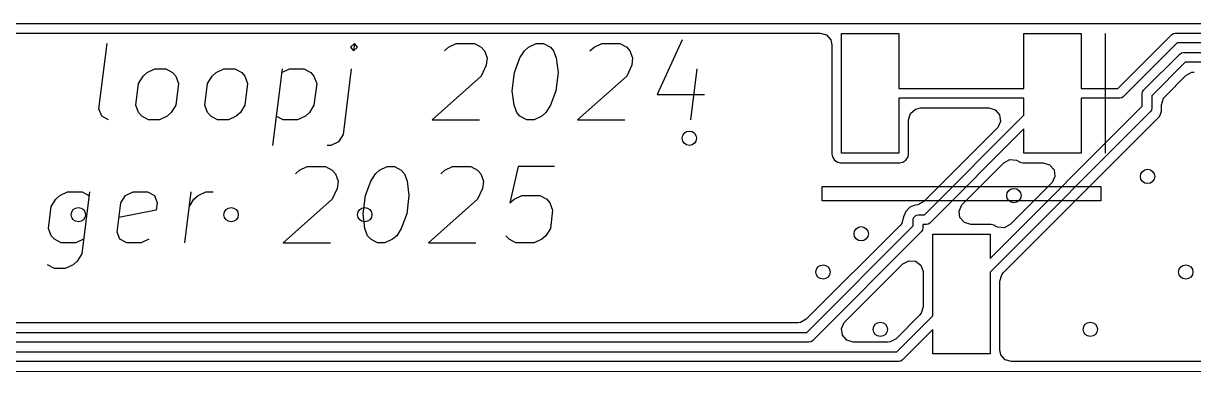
# Model space of a CAD drawing. Extents: x -28 to 25.3, y -6.8 to 48.4.
# Drawn here: x 0.61 to 12.87, y 15.4 to 19.04 of the extents above; entities that cross this region are included whole.
import ezdxf

# ---------------------------------------------------------------- set-up
doc = ezdxf.new("R2010")
doc.units = 0
doc.layers.add('BLACK', color=7, linetype='CONTINUOUS')

msp = doc.modelspace()

# ---------------------------------------------------------------- linework, layer by layer
at = {"layer": 'BLACK', "linetype": 'CONTINUOUS'}
for p, q in [((-9.749238, 19.043125), (19.484332, 19.043125)), ((-9.717162, 18.942625), (8.953232, 18.942625)), ((8.953232, 18.942625), (9.020271, 18.92294)), ((9.020271, 18.92294), (9.066026, 18.870136)), ((9.179332, 17.686502), (9.179332, 18.936502)), ((9.179332, 18.936502), (9.779332, 18.936502)), ((9.779332, 18.936502), (9.779332, 18.362302)), ((11.089332, 18.362302), (11.089332, 18.936502)), ((11.089332, 18.936502), (11.689332, 18.936502)), ((11.689332, 18.936502), (11.689332, 18.362302)), ((11.939332, 18.936502), (11.939332, 17.686502)), ((12.07329, 18.362302), (12.638411, 18.927423)), ((12.638411, 18.927423), (12.654892, 18.938435)), ((12.654892, 18.938435), (12.655959, 18.938435)), ((12.655959, 18.938435), (12.674509, 18.942125)), ((12.674509, 18.942125), (16.951309, 18.942125)), ((1.399903, 18.148148), (1.485617, 18.833862)), ((4.076095, 18.833862), (4.033238, 18.795767)), ((4.033238, 18.795767), (4.066571, 18.757672)), ((4.076095, 18.833862), (4.066571, 18.757672)), ((4.066571, 18.757672), (4.109428, 18.795767)), ((4.109428, 18.795767), (4.076095, 18.833862)), ((5.018952, 18.757672), (5.061809, 18.795767)), ((5.061809, 18.795767), (5.142761, 18.833862)), ((5.142761, 18.833862), (5.333237, 18.833862)), ((5.333237, 18.833862), (5.404666, 18.795767)), ((5.404666, 18.795767), (5.437999, 18.757672)), ((5.437999, 18.757672), (5.466571, 18.681481)), ((5.809428, 18.681481), (5.857047, 18.757672)), ((5.857047, 18.757672), (5.899904, 18.795767)), ((5.899904, 18.795767), (5.980857, 18.833862)), ((5.980857, 18.833862), (6.057047, 18.833862)), ((6.057047, 18.833862), (6.128476, 18.795767)), ((6.128476, 18.795767), (6.161809, 18.757672)), ((6.161809, 18.757672), (6.190381, 18.681481)), ((6.542762, 18.757672), (6.585619, 18.795767)), ((6.585619, 18.795767), (6.666571, 18.833862)), ((6.666571, 18.833862), (6.857047, 18.833862)), ((6.857047, 18.833862), (6.928476, 18.795767)), ((6.928476, 18.795767), (6.961809, 18.757672)), ((6.961809, 18.757672), (6.990381, 18.681481)), ((7.509429, 18.871957), (7.247524, 18.300529)), ((9.066026, 18.870136), (9.077232, 18.818625)), ((9.077232, 18.818625), (9.077232, 17.676452)), ((12.695197, 18.840525), (12.130253, 18.275581)), ((16.930267, 18.840525), (12.695197, 18.840525)), ((5.466571, 18.681481), (5.457047, 18.605291)), ((5.752285, 18.5291), (5.809428, 18.681481)), ((6.190381, 18.681481), (6.209428, 18.5291)), ((6.990381, 18.681481), (6.980857, 18.605291)), ((12.342802, 18.343032), (12.722816, 18.723046)), ((12.779779, 18.636325), (12.429523, 18.286069)), ((12.722816, 18.723046), (12.739297, 18.734058)), ((12.739297, 18.734058), (12.758737, 18.737925)), ((12.758737, 18.737925), (16.478709, 18.737925)), ((16.457667, 18.636325), (12.779779, 18.636325)), ((1.861808, 18.491005), (1.904665, 18.5291)), ((1.904665, 18.5291), (1.985617, 18.567196)), ((1.985617, 18.567196), (2.099903, 18.567196)), ((2.099903, 18.567196), (2.171331, 18.5291)), ((2.171331, 18.5291), (2.204665, 18.491005)), ((2.585618, 18.491005), (2.628475, 18.5291)), ((2.628475, 18.5291), (2.709427, 18.567196)), ((2.709427, 18.567196), (2.823713, 18.567196)), ((2.823713, 18.567196), (2.895141, 18.5291)), ((2.895141, 18.5291), (2.928475, 18.491005)), ((3.318951, 18.567196), (3.218951, 17.767196)), ((3.31419, 18.5291), (3.395142, 18.567196)), ((3.395142, 18.567196), (3.547523, 18.567196)), ((3.547523, 18.567196), (3.618951, 18.5291)), ((3.618951, 18.5291), (3.652285, 18.491005)), ((4.042761, 18.567196), (3.957047, 17.881481)), ((5.457047, 18.605291), (5.404666, 18.491005)), ((5.728476, 18.338624), (5.752285, 18.5291)), ((6.209428, 18.5291), (6.185619, 18.338624)), ((6.980857, 18.605291), (6.928476, 18.491005)), ((7.66181, 18.567196), (7.595143, 18.033862)), ((12.785752, 18.497906), (12.847075, 18.531391)), ((12.847075, 18.531391), (12.873433, 18.534225)), ((1.785617, 18.186243), (1.814189, 18.414815)), ((1.814189, 18.414815), (1.861808, 18.491005)), ((2.204665, 18.491005), (2.233236, 18.414815)), ((2.233236, 18.414815), (2.204665, 18.186243)), ((2.509427, 18.186243), (2.537999, 18.414815)), ((2.537999, 18.414815), (2.585618, 18.491005)), ((2.928475, 18.491005), (2.957046, 18.414815)), ((2.957046, 18.414815), (2.928475, 18.186243)), ((3.652285, 18.491005), (3.680856, 18.414815)), ((3.680856, 18.414815), (3.652285, 18.186243)), ((5.404666, 18.491005), (4.89038, 18.033862)), ((6.928476, 18.491005), (6.41419, 18.033862)), ((12.567942, 18.280096), (12.785752, 18.497906)), ((5.747523, 18.186243), (5.728476, 18.338624)), ((6.185619, 18.338624), (6.128476, 18.186243)), ((7.247524, 18.300529), (7.742762, 18.300529)), ((9.779332, 18.362302), (11.089332, 18.362302)), ((11.689332, 18.362302), (12.07329, 18.362302)), ((12.113772, 18.264569), (12.094332, 18.260702)), ((12.130253, 18.275581), (12.113772, 18.264569)), ((12.327923, 18.307111), (12.33179, 18.326551)), ((12.327923, 18.176935), (12.327923, 18.307111)), ((12.33179, 18.326551), (12.342802, 18.343032)), ((12.429523, 18.286069), (12.429523, 18.155893)), ((12.551308, 18.259454), (12.567942, 18.280096)), ((1.428474, 18.071957), (1.399903, 18.148148)), ((1.814189, 18.110053), (1.785617, 18.186243)), ((2.204665, 18.186243), (2.157046, 18.110053)), ((2.537999, 18.110053), (2.509427, 18.186243)), ((2.928475, 18.186243), (2.880856, 18.110053)), ((3.652285, 18.186243), (3.604666, 18.110053)), ((5.776095, 18.110053), (5.747523, 18.186243)), ((6.128476, 18.186243), (6.080857, 18.110053)), ((11.089332, 18.260702), (9.779332, 18.260702)), ((9.779332, 18.260702), (9.779332, 17.686502)), ((9.901117, 18.101641), (9.953921, 18.147396)), ((9.953921, 18.147396), (10.005432, 18.158602)), ((10.005432, 18.158602), (10.720836, 18.158602)), ((10.720836, 18.158602), (10.787875, 18.138917)), ((10.734332, 16.583344), (12.327923, 18.176935)), ((11.089332, 18.083344), (11.089332, 18.260702)), ((12.094332, 18.260702), (11.689332, 18.260702)), ((11.689332, 18.260702), (11.689332, 17.686502)), ((12.429523, 18.155893), (12.425656, 18.136453)), ((12.531623, 18.192415), (12.551308, 18.259454)), ((12.531623, 18.125479), (12.531623, 18.192415)), ((1.499903, 18.033862), (1.428474, 18.071957)), ((1.847522, 18.071957), (1.814189, 18.110053)), ((1.918951, 18.033862), (1.847522, 18.071957)), ((2.033236, 18.033862), (1.918951, 18.033862)), ((2.114189, 18.071957), (2.033236, 18.033862)), ((2.157046, 18.110053), (2.114189, 18.071957)), ((2.571332, 18.071957), (2.537999, 18.110053)), ((2.642761, 18.033862), (2.571332, 18.071957)), ((2.757046, 18.033862), (2.642761, 18.033862)), ((2.837999, 18.071957), (2.757046, 18.033862)), ((2.880856, 18.110053), (2.837999, 18.071957)), ((3.328475, 18.033862), (3.257047, 18.071957)), ((3.480856, 18.033862), (3.328475, 18.033862)), ((3.561809, 18.071957), (3.480856, 18.033862)), ((3.604666, 18.110053), (3.561809, 18.071957)), ((4.89038, 18.033862), (5.385618, 18.033862)), ((5.809428, 18.071957), (5.776095, 18.110053)), ((5.880857, 18.033862), (5.809428, 18.071957)), ((5.957047, 18.033862), (5.880857, 18.033862)), ((6.038, 18.071957), (5.957047, 18.033862)), ((6.080857, 18.110053), (6.038, 18.071957)), ((6.41419, 18.033862), (6.909428, 18.033862)), ((9.881432, 18.034602), (9.901117, 18.101641)), ((9.881432, 17.676447), (9.881432, 18.034602)), ((10.04669, 17.040702), (11.089332, 18.083344)), ((12.414644, 18.119972), (10.734332, 16.43966)), ((10.787875, 18.138917), (10.83363, 18.086113)), ((10.83363, 18.086113), (10.843574, 18.016955)), ((10.872745, 16.433683), (12.508345, 18.069282)), ((12.425656, 18.136452), (12.414644, 18.119972)), ((12.425656, 18.136453), (12.425656, 18.136452)), ((12.508345, 18.069282), (12.51817, 18.093002)), ((12.51817, 18.093002), (12.531623, 18.125479)), ((10.808517, 17.946921), (10.040717, 17.179121)), ((11.089332, 17.93966), (10.103653, 16.953981)), ((10.814549, 17.953399), (10.808517, 17.946921)), ((10.843574, 18.016955), (10.814549, 17.953399)), ((11.089332, 17.686502), (11.089332, 17.93966)), ((3.909428, 17.805291), (3.828476, 17.767196)), ((3.957047, 17.881481), (3.909428, 17.805291)), ((3.828476, 17.767196), (3.790381, 17.767196)), ((9.077232, 17.676452), (9.077233, 17.676444)), ((9.077233, 17.676444), (9.083155, 17.646668)), ((9.779332, 17.686502), (9.179332, 17.686502)), ((9.875508, 17.646665), (9.881432, 17.676447)), ((11.689332, 17.686502), (11.089332, 17.686502)), ((3.499903, 17.507812), (3.580855, 17.545907)), ((3.580855, 17.545907), (3.771331, 17.545907)), ((3.771331, 17.545907), (3.84276, 17.507812)), ((4.337998, 17.507812), (4.418951, 17.545907)), ((4.418951, 17.545907), (4.495141, 17.545907)), ((4.495141, 17.545907), (4.56657, 17.507812)), ((5.023713, 17.507812), (5.104665, 17.545907)), ((5.104665, 17.545907), (5.295141, 17.545907)), ((5.295141, 17.545907), (5.36657, 17.507812)), ((5.79038, 17.545907), (5.704666, 17.164955)), ((6.171332, 17.545907), (5.79038, 17.545907)), ((9.083155, 17.646668), (9.083156, 17.646665)), ((9.083156, 17.646665), (9.105722, 17.612892)), ((9.105722, 17.612892), (9.139495, 17.590326)), ((9.139495, 17.590326), (9.169277, 17.584402)), ((9.169277, 17.584402), (9.789386, 17.584403)), ((9.789386, 17.584403), (9.819169, 17.590326)), ((9.819169, 17.590326), (9.852942, 17.612892)), ((9.852942, 17.612892), (9.875508, 17.646665)), ((10.551155, 17.257092), (10.878564, 17.584503)), ((10.878564, 17.584503), (10.939885, 17.617986)), ((10.939885, 17.617986), (11.009576, 17.613002)), ((11.009576, 17.613002), (11.035131, 17.599924)), ((11.035131, 17.599924), (11.049495, 17.590326)), ((11.049495, 17.590326), (11.079277, 17.584402)), ((11.079277, 17.584402), (11.291636, 17.584403)), ((11.291636, 17.584403), (11.358675, 17.564719)), ((11.358675, 17.564719), (11.40443, 17.511915)), ((3.457046, 17.469717), (3.499903, 17.507812)), ((3.84276, 17.507812), (3.876093, 17.469717)), ((3.876093, 17.469717), (3.904665, 17.393526)), ((4.247522, 17.393526), (4.295141, 17.469717)), ((4.295141, 17.469717), (4.337998, 17.507812)), ((4.56657, 17.507812), (4.599903, 17.469717)), ((4.599903, 17.469717), (4.628475, 17.393526)), ((4.980856, 17.469717), (5.023713, 17.507812)), ((5.36657, 17.507812), (5.399903, 17.469717)), ((5.399903, 17.469717), (5.428475, 17.393526)), ((11.414374, 17.442757), (11.385349, 17.379201)), ((11.40443, 17.511915), (11.414374, 17.442757)), ((3.895141, 17.317336), (3.84276, 17.20305)), ((3.904665, 17.393526), (3.895141, 17.317336)), ((4.190379, 17.241145), (4.247522, 17.393526)), ((4.628475, 17.393526), (4.647522, 17.241145)), ((5.418951, 17.317336), (5.36657, 17.20305)), ((5.428475, 17.393526), (5.418951, 17.317336)), ((8.974332, 17.336502), (11.894332, 17.336502)), ((8.974332, 17.186502), (8.974332, 17.336502)), ((11.379317, 17.372722), (10.9451, 16.938505)), ((11.385349, 17.379201), (11.379317, 17.372722)), ((11.894332, 17.336502), (11.894332, 17.186502)), ((0.899903, 17.12686), (0.947522, 17.20305)), ((0.947522, 17.20305), (0.990379, 17.241145)), ((0.990379, 17.241145), (1.071331, 17.279241)), ((1.071331, 17.279241), (1.223712, 17.279241)), ((1.299903, 17.279241), (1.21895, 16.631622)), ((1.223712, 17.279241), (1.295141, 17.241145)), ((1.590379, 16.860193), (1.628475, 17.164955)), ((1.628475, 17.164955), (1.676094, 17.241145)), ((1.676094, 17.241145), (1.757046, 17.279241)), ((1.757046, 17.279241), (1.909427, 17.279241)), ((1.909427, 17.279241), (1.980855, 17.241145)), ((1.980855, 17.241145), (2.009427, 17.164955)), ((2.009427, 17.164955), (1.999903, 17.088764)), ((2.299903, 16.745907), (2.366569, 17.279241)), ((2.347522, 17.12686), (2.395141, 17.20305)), ((2.395141, 17.20305), (2.437998, 17.241145)), ((2.437998, 17.241145), (2.51895, 17.279241)), ((2.51895, 17.279241), (2.595141, 17.279241)), ((3.84276, 17.20305), (3.328474, 16.745907)), ((4.16657, 17.050669), (4.190379, 17.241145)), ((4.647522, 17.241145), (4.623713, 17.050669)), ((5.36657, 17.20305), (4.852284, 16.745907)), ((5.704666, 17.164955), (5.747523, 17.20305)), ((5.747523, 17.20305), (5.828475, 17.241145)), ((5.828475, 17.241145), (6.018951, 17.241145)), ((6.018951, 17.241145), (6.09038, 17.20305)), ((6.09038, 17.20305), (6.123713, 17.164955)), ((6.123713, 17.164955), (6.152285, 17.088764)), ((11.894332, 17.186502), (8.974332, 17.186502)), ((10.040717, 17.179121), (9.979394, 17.145636)), ((10.444346, 17.150283), (10.551155, 17.257092)), ((0.871331, 16.898288), (0.899903, 17.12686)), ((1.999903, 17.088764), (1.609427, 17.012574)), ((4.185617, 16.898288), (4.16657, 17.050669)), ((4.623713, 17.050669), (4.56657, 16.898288)), ((6.152285, 17.088764), (6.128475, 16.898288)), ((9.851311, 17.076516), (9.828032, 17.020317)), ((9.894318, 17.119523), (9.851311, 17.076516)), ((9.950517, 17.142802), (9.894318, 17.119523)), ((9.953036, 17.142802), (9.950517, 17.142802)), ((9.979394, 17.145636), (9.953036, 17.142802)), ((9.961492, 17.036835), (9.980932, 17.040702)), ((9.980932, 17.040702), (10.04669, 17.040702)), ((10.409289, 17.080249), (10.438314, 17.143805)), ((10.419233, 17.011091), (10.409289, 17.080249)), ((10.438314, 17.143805), (10.444346, 17.150283)), ((9.791713, 16.930117), (8.809657, 15.948061)), ((8.81563, 15.809642), (9.930132, 16.924144)), ((9.808347, 16.950759), (9.791713, 16.930117)), ((9.825276, 17.008414), (9.808347, 16.950759)), ((9.82565, 17.008339), (9.825276, 17.008414)), ((9.82648, 17.012514), (9.82565, 17.008339)), ((9.828032, 17.017798), (9.82648, 17.012514)), ((9.828032, 17.020317), (9.828032, 17.017798)), ((9.930132, 16.989902), (9.933999, 17.009342)), ((9.930132, 16.924144), (9.930132, 16.989902)), ((9.933999, 17.009342), (9.961492, 17.036835)), ((10.067732, 16.939102), (10.031732, 16.939102)), ((10.031732, 16.939102), (10.031732, 16.903102)), ((10.087172, 16.942969), (10.067732, 16.939102)), ((10.103653, 16.953981), (10.087172, 16.942969)), ((10.464988, 16.958287), (10.419233, 17.011091)), ((10.532027, 16.938602), (10.464988, 16.958287)), ((10.744387, 16.938602), (10.532027, 16.938602)), ((10.744391, 16.938602), (10.744387, 16.938602)), ((10.774167, 16.932679), (10.744391, 16.938602)), ((10.774168, 16.932679), (10.774167, 16.932679)), ((10.774169, 16.932678), (10.774168, 16.932679)), ((10.78507, 16.925394), (10.774169, 16.932678)), ((10.788529, 16.923083), (10.78507, 16.925394)), ((10.814085, 16.910004), (10.788529, 16.923083)), ((10.9451, 16.938505), (10.883777, 16.90502)), ((0.899903, 16.822098), (0.871331, 16.898288)), ((0.933236, 16.784002), (0.899903, 16.822098)), ((1.618951, 16.784002), (1.590379, 16.860193)), ((4.214189, 16.822098), (4.185617, 16.898288)), ((4.247522, 16.784002), (4.214189, 16.822098)), ((4.518951, 16.822098), (4.476094, 16.784002)), ((4.56657, 16.898288), (4.518951, 16.822098)), ((5.695142, 16.784002), (5.661808, 16.822098)), ((6.080856, 16.822098), (6.037999, 16.784002)), ((6.128475, 16.898288), (6.080856, 16.822098)), ((10.016853, 16.867181), (8.872593, 15.722921)), ((10.027865, 16.883662), (10.016853, 16.867181)), ((10.031732, 16.903102), (10.027865, 16.883662)), ((10.134332, 15.983344), (10.134332, 16.836502)), ((10.134332, 16.836502), (10.734332, 16.836502)), ((10.734332, 16.836502), (10.734332, 16.583344)), ((10.883777, 16.90502), (10.814085, 16.910004)), ((1.004665, 16.745907), (0.933236, 16.784002)), ((1.157045, 16.745907), (1.004665, 16.745907)), ((1.237998, 16.784002), (1.157045, 16.745907)), ((1.690379, 16.745907), (1.618951, 16.784002)), ((1.84276, 16.745907), (1.690379, 16.745907)), ((1.923713, 16.784002), (1.84276, 16.745907)), ((3.328474, 16.745907), (3.823712, 16.745907)), ((4.318951, 16.745907), (4.247522, 16.784002)), ((4.395141, 16.745907), (4.318951, 16.745907)), ((4.476094, 16.784002), (4.395141, 16.745907)), ((4.852284, 16.745907), (5.347522, 16.745907)), ((5.76657, 16.745907), (5.695142, 16.784002)), ((5.957046, 16.745907), (5.76657, 16.745907)), ((6.037999, 16.784002), (5.957046, 16.745907)), ((1.171331, 16.555431), (1.128474, 16.517336)), ((1.21895, 16.631622), (1.171331, 16.555431)), ((9.820551, 16.526488), (9.881874, 16.559973)), ((9.881874, 16.559973), (9.951565, 16.554989)), ((9.951565, 16.554989), (10.007499, 16.513118)), ((0.933236, 16.479241), (0.861807, 16.517336)), ((1.047522, 16.479241), (0.933236, 16.479241)), ((1.128474, 16.517336), (1.047522, 16.479241)), ((9.213287, 15.919223), (9.820551, 16.526488)), ((10.007499, 16.513118), (10.031916, 16.447653)), ((10.031916, 16.447653), (10.032232, 16.438807)), ((10.032232, 16.438807), (10.032232, 16.076999)), ((10.734332, 16.43966), (10.734332, 15.586502)), ((10.856116, 16.413046), (10.872745, 16.433683)), ((10.836431, 16.346008), (10.856116, 16.413046)), ((10.836431, 15.627688), (10.836431, 16.346008)), ((10.032232, 16.076999), (10.012547, 16.00996)), ((8.809657, 15.948061), (8.748334, 15.914576)), ((9.995913, 15.989318), (9.750457, 15.743861)), ((9.75643, 15.605442), (10.134332, 15.983344)), ((10.012547, 16.00996), (9.995913, 15.989318)), ((8.721976, 15.911742), (-2.102599, 15.911742)), ((8.748334, 15.914576), (8.721976, 15.911742)), ((9.17823, 15.849189), (9.207255, 15.912745)), ((9.188174, 15.780031), (9.17823, 15.849189)), ((9.207255, 15.912745), (9.213287, 15.919223)), ((10.134332, 15.83966), (9.813397, 15.518725)), ((10.134332, 15.586502), (10.134332, 15.83966)), ((-2.072185, 15.809642), (8.81563, 15.809642)), ((8.836672, 15.708042), (-2.051143, 15.708042)), ((8.856112, 15.711909), (8.836672, 15.708042)), ((8.872593, 15.722921), (8.856112, 15.711909)), ((9.233929, 15.727227), (9.188174, 15.780031)), ((9.300968, 15.707542), (9.233929, 15.727227)), ((9.662776, 15.707542), (9.300968, 15.707542)), ((9.689134, 15.710376), (9.662776, 15.707542)), ((9.750457, 15.743861), (9.689134, 15.710376)), ((-1.987603, 15.605442), (9.75643, 15.605442)), ((10.734332, 15.586502), (10.134332, 15.586502)), ((10.847652, 15.576148), (10.836431, 15.627688)), ((10.893422, 15.523357), (10.847652, 15.576148)), ((9.764255, 15.503842), (-1.966561, 15.503842)), ((9.764262, 15.503844), (9.764255, 15.503842)), ((9.76427, 15.503842), (9.764262, 15.503844)), ((9.777491, 15.503846), (9.76427, 15.503842)), ((9.7969, 15.507713), (9.777491, 15.503846)), ((9.796916, 15.507713), (9.7969, 15.507713)), ((9.796922, 15.507718), (9.796916, 15.507713)), ((9.79693, 15.507719), (9.796922, 15.507718)), ((9.79694, 15.50773), (9.79693, 15.507719)), ((9.813397, 15.518725), (9.79694, 15.50773)), ((10.960467, 15.503692), (10.893422, 15.523357)), ((14.817931, 15.504815), (10.960467, 15.503692)), ((0, 15.4), (15.497245, 15.404511))]:
    msp.add_line(p, q, dxfattribs=at)
at = {"layer": 'BLACK'}
for centre in [(7.584332, 17.841502), (12.384332, 17.441502), (10.984332, 17.241502), (1.184332, 17.041502), (2.784332, 17.041502), (4.184332, 17.041502), (9.384332, 16.841502), (8.984332, 16.441502), (12.784332, 16.441502), (9.584332, 15.841502), (11.784332, 15.841502)]:
    msp.add_circle(centre, 0.075, dxfattribs=at)

doc.saveas('drawing.dxf')
